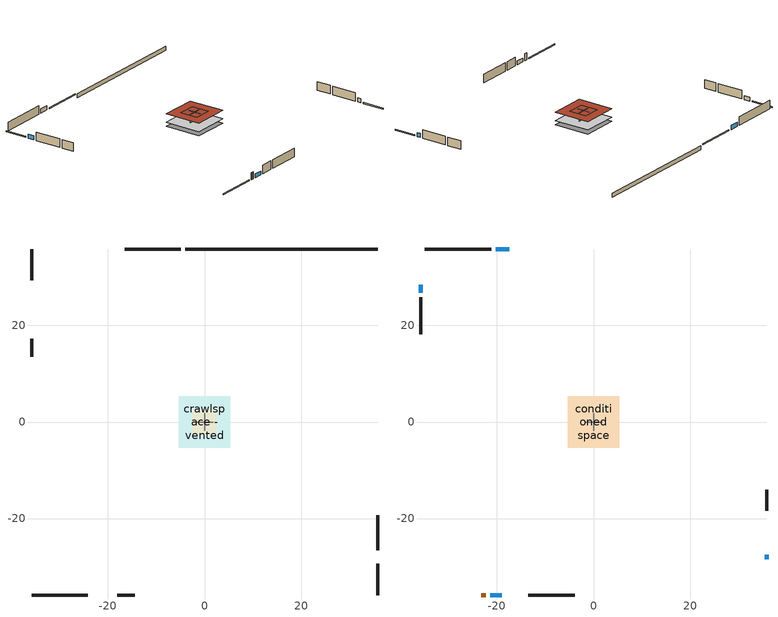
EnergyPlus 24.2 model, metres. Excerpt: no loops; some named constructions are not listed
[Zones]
crawlspace - vented
 floor foundation (Slab2 construction): -5.34,-5.34 -5.34,5.34 5.34,5.34 5.34,-5.34 z-0.91
 wall outside (RimJoist1 construction): -4.88,35.85 -16.56,35.85 z0.3:0.61
 wall outside (RimJoist2 construction): 35.85,-35.85 35.85,-29.36 z0.3:0.61
 wall outside (RimJoist3 construction): -35.85,-35.85 -24.18,-35.85 z0.3:0.61
 wall outside (RimJoist4 construction): -35.85,35.85 -35.85,29.36 z0.3:0.61
 wall foundation (FoundationWall1 construction): 35.85,35.85 -3.95,35.85 z-0.91:0.3
garage
 floor foundation (Slab1 construction): -2.59,-2.59 -2.59,2.59 2.59,2.59 2.59,-2.59 z0
 wall outside (Wall1 construction): 35.85,-26.63 35.85,-19.31 z0.3:2.74
 wall outside (Wall2 construction): -18.12,-35.85 -14.46,-35.85 z0.3:2.74
 wall outside (Wall9 construction): -35.85,17.23 -35.85,13.57 z0.3:2.74
 wall to conditioned space (Wall5 construction Reversed): 1.83,0 -1.83,0 z0.3:2.74
 wall to conditioned space (Wall6 construction Reversed): 0,1.83 0,-1.83 z0.3:2.74
 roof outside (Roof1 construction): -2.59,2.59 -2.59,-2.59 2.59,-2.59 2.59,2.59 z2.74
conditioned space
 floor to crawlspace - vented (Floor1 construction): -5.34,-5.34 -5.34,5.34 5.34,5.34 5.34,-5.34 z0.3
 wall outside (AdiabaticWallConstruction 1): -23.25,-35.85 -22.34,-35.85 z0.3:2.34
 wall outside (AdiabaticWallConstruction): -17.48,35.85 -20.21,35.85 z0.3:1.52; 35.85,-28.43 35.85,-27.56 z0.3:1.49; -21.41,-35.85 -19.05,-35.85 z0.3:1.37; -35.85,28.43 -35.85,26.75 z0.3:1.4
 wall outside (Wall3 construction): -21.14,35.85 -34.93,35.85 z0.3:2.74
 wall outside (Wall4 construction): 35.85,-18.38 35.85,-14.05 z0.3:2.74
 wall outside (Wall7 construction): -13.53,-35.85 -3.84,-35.85 z0.3:2.74
 wall outside (Wall8 construction): -35.85,25.82 -35.85,18.16 z0.3:2.74
 window (WindowConstruction): -17.48,35.85 -20.21,35.85 z0.3:1.52
 window (WindowConstruction 1): 35.85,-28.43 35.85,-27.56 z0.3:1.49
 window (WindowConstruction 2): -21.41,-35.85 -19.05,-35.85 z0.3:1.37
 window (WindowConstruction 3): -35.85,28.43 -35.85,26.75 z0.3:1.4
 door (Door): -23.25,-35.85 -22.34,-35.85 z0.3:2.34
 roof outside (Roof2 construction): -5.34,5.34 -5.34,-5.34 5.34,-5.34 5.34,5.34 z2.74
[Material] Roughness=Rough; Thermal Absorptance=0.9
Name | Thickness {m} | Conductivity {W/m-K} | Density {kg/m3} | Specific Heat {J/kg-K} | Solar Absorptance | Visible Absorptance
floor covering | 0.0127 | 0.0433444 | 54.468 | 1339.84 | 0.6 | 0.6
floor stud and cavity | 0.1397 | 0.923637 | 92.3553 | 1139.71 | 0.7 | 0.7
gypsum board | 0.0127 | 0.160291 | 801 | 837.4 | 0.6 | 0.6
osb sheathing 0.5 in. 2; osb sheathing 0.5 in. 3 | 0.0127 | 0.115458 | 512.64 | 1214.23 | 0.7 | 0.7
osb sheathing 0.75 in. | 0.01905 | 0.115458 | 512.64 | 1214.23 | 0.7 | 0.7
wall stud and cavity 2 | 0.1397 | 0.335416 | 139.0536 | 1170.24 | 0.7 | 0.7
[Construction]
Floor1 construction Reversed: floor covering, osb sheathing 0.75 in., floor stud and cavity
Wall5 construction: osb sheathing 0.5 in. 2, wall stud and cavity 2, gypsum board
Wall6 construction: osb sheathing 0.5 in. 3, wall stud and cavity 2, gypsum board
[Schedule:Day:Interval]
general water use schedule day: No, 01:00, 0.315068, 03:00, 0.287671, 04:00, 0.342466, 05:00, 0.369863, 06:00, 0.520548, 07:00, 0.60274, 08:00, 0.534247, 10:00, 0.506849, 11:00, 0.465753, 14:00, 0.479452, 15:00, 0.534247, 16:00, 0.589041, 17:00, 0.69863, 18:00, 0.876712, 19:00, 0.890411, 20:00, 0.986301, 21:00, 1, 22:00, 0.863014, 23:00, 0.616438, 24:00, 0.465753
general water use schedule default day; exterior lighting schedule default day: No, 24:00, 0
freezer schedule day 5: No, 01:00, 0.675182, 02:00, 0.658303, 03:00, 0.641423, 04:00, 0.624544, 06:00, 0.607664, 07:00, 0.641423, 08:00, 0.675182, 10:00, 0.692062, 12:00, 0.675182, 15:00, 0.708942, 16:00, 0.692062, 17:00, 0.742701, 18:00, 0.810219, 19:00, 0.843978, 20:00, 0.810219, 21:00, 0.793339, 22:00, 0.77646, 23:00, 0.742701, 24:00, 0.692062
freezer schedule day 6: No, 01:00, 0.610949, 02:00, 0.595675, 03:00, 0.580401, 04:00, 0.565128, 06:00, 0.549854, 07:00, 0.580401, 08:00, 0.610949, 10:00, 0.626223, 12:00, 0.610949, 15:00, 0.641496, 16:00, 0.626223, 17:00, 0.672044, 18:00, 0.733139, 19:00, 0.763686, 20:00, 0.733139, 21:00, 0.717865, 22:00, 0.702591, 23:00, 0.672044, 24:00, 0.626223
exterior lighting schedule day: No, 01:00, 0.566667, 03:00, 0.524167, 05:00, 0.495833, 06:00, 0.5525, 07:00, 0.623333, 08:00, 0.580833, 09:00, 0.439167, 10:00, 0.354167, 12:00, 0.34, 13:00, 0.354167, 14:00, 0.396667, 15:00, 0.425, 16:00, 0.495833, 17:00, 0.623333, 18:00, 0.793333, 19:00, 0.906667, 20:00, 0.963333, 21:00, 0.991667, 22:00, 0.920833, 23:00, 0.793333, 24:00, 0.665833
exterior lighting schedule day 1: No, 01:00, 0.528571, 03:00, 0.488929, 05:00, 0.4625, 06:00, 0.515357, 07:00, 0.581429, 08:00, 0.541786, 09:00, 0.409643, 10:00, 0.330357, 12:00, 0.317143, 13:00, 0.330357, 14:00, 0.37, 15:00, 0.396429, 16:00, 0.4625, 17:00, 0.581429, 18:00, 0.74, 19:00, 0.845714, 20:00, 0.898571, 21:00, 0.925, 22:00, 0.858929, 23:00, 0.74, 24:00, 0.621071
exterior lighting schedule day 10: No, 01:00, 0.552381, 03:00, 0.510952, 05:00, 0.483333, 06:00, 0.538571, 07:00, 0.607619, 08:00, 0.56619, 09:00, 0.428095, 10:00, 0.345238, 12:00, 0.331429, 13:00, 0.345238, 14:00, 0.386667, 15:00, 0.414286, 16:00, 0.483333, 17:00, 0.607619, 18:00, 0.773333, 19:00, 0.88381, 20:00, 0.939048, 21:00, 0.966667, 22:00, 0.897619, 23:00, 0.773333, 24:00, 0.649048
exterior lighting schedule day 11: No, 01:00, 0.571429, 03:00, 0.528571, 05:00, 0.5, 06:00, 0.557143, 07:00, 0.628571, 08:00, 0.585714, 09:00, 0.442857, 10:00, 0.357143, 12:00, 0.342857, 13:00, 0.357143, 14:00, 0.4, 15:00, 0.428571, 16:00, 0.5, 17:00, 0.628571, 18:00, 0.8, 19:00, 0.914286, 20:00, 0.971429, 21:00, 1, 22:00, 0.928571, 23:00, 0.8, 24:00, 0.671429
exterior lighting schedule day 2: No, 01:00, 0.485714, 03:00, 0.449286, 05:00, 0.425, 06:00, 0.473571, 07:00, 0.534286, 08:00, 0.497857, 09:00, 0.376429, 10:00, 0.303571, 12:00, 0.291429, 13:00, 0.303571, 14:00, 0.34, 15:00, 0.364286, 16:00, 0.425, 17:00, 0.534286, 18:00, 0.68, 19:00, 0.777143, 20:00, 0.825714, 21:00, 0.85, 22:00, 0.789286, 23:00, 0.68, 24:00, 0.570714
exterior lighting schedule day 3: No, 01:00, 0.442857, 03:00, 0.409643, 05:00, 0.3875, 06:00, 0.431786, 07:00, 0.487143, 08:00, 0.453929, 09:00, 0.343214, 10:00, 0.276786, 12:00, 0.265714, 13:00, 0.276786, 14:00, 0.31, 15:00, 0.332143, 16:00, 0.3875, 17:00, 0.487143, 18:00, 0.62, 19:00, 0.708571, 20:00, 0.752857, 21:00, 0.775, 22:00, 0.719643, 23:00, 0.62, 24:00, 0.520357
exterior lighting schedule day 4: No, 01:00, 0.4, 03:00, 0.37, 05:00, 0.35, 06:00, 0.39, 07:00, 0.44, 08:00, 0.41, 09:00, 0.31, 10:00, 0.25, 12:00, 0.24, 13:00, 0.25, 14:00, 0.28, 15:00, 0.3, 16:00, 0.35, 17:00, 0.44, 18:00, 0.56, 19:00, 0.64, 20:00, 0.68, 21:00, 0.7, 22:00, 0.65, 23:00, 0.56, 24:00, 0.47
exterior lighting schedule day 5: No, 01:00, 0.380952, 03:00, 0.352381, 05:00, 0.333333, 06:00, 0.371429, 07:00, 0.419048, 08:00, 0.390476, 09:00, 0.295238, 10:00, 0.238095, 12:00, 0.228571, 13:00, 0.238095, 14:00, 0.266667, 15:00, 0.285714, 16:00, 0.333333, 17:00, 0.419048, 18:00, 0.533333, 19:00, 0.609524, 20:00, 0.647619, 21:00, 0.666667, 22:00, 0.619048, 23:00, 0.533333, 24:00, 0.447619
exterior lighting schedule day 6: No, 01:00, 0.390476, 03:00, 0.36119, 05:00, 0.341667, 06:00, 0.380714, 07:00, 0.429524, 08:00, 0.400238, 09:00, 0.302619, 10:00, 0.244048, 12:00, 0.234286, 13:00, 0.244048, 14:00, 0.273333, 15:00, 0.292857, 16:00, 0.341667, 17:00, 0.429524, 18:00, 0.546667, 19:00, 0.624762, 20:00, 0.66381, 21:00, 0.683333, 22:00, 0.634524, 23:00, 0.546667, 24:00, 0.45881
exterior lighting schedule day 7: No, 01:00, 0.419048, 03:00, 0.387619, 05:00, 0.366667, 06:00, 0.408571, 07:00, 0.460952, 08:00, 0.429524, 09:00, 0.324762, 10:00, 0.261905, 12:00, 0.251429, 13:00, 0.261905, 14:00, 0.293333, 15:00, 0.314286, 16:00, 0.366667, 17:00, 0.460952, 18:00, 0.586667, 19:00, 0.670476, 20:00, 0.712381, 21:00, 0.733333, 22:00, 0.680952, 23:00, 0.586667, 24:00, 0.492381
exterior lighting schedule day 8: No, 01:00, 0.466667, 03:00, 0.431667, 05:00, 0.408333, 06:00, 0.455, 07:00, 0.513333, 08:00, 0.478333, 09:00, 0.361667, 10:00, 0.291667, 12:00, 0.28, 13:00, 0.291667, 14:00, 0.326667, 15:00, 0.35, 16:00, 0.408333, 17:00, 0.513333, 18:00, 0.653333, 19:00, 0.746667, 20:00, 0.793333, 21:00, 0.816667, 22:00, 0.758333, 23:00, 0.653333, 24:00, 0.548333
exterior lighting schedule day 9: No, 01:00, 0.509524, 03:00, 0.47131, 05:00, 0.445833, 06:00, 0.496786, 07:00, 0.560476, 08:00, 0.522262, 09:00, 0.394881, 10:00, 0.318452, 12:00, 0.305714, 13:00, 0.318452, 14:00, 0.356667, 15:00, 0.382143, 16:00, 0.445833, 17:00, 0.560476, 18:00, 0.713333, 19:00, 0.815238, 20:00, 0.86619, 21:00, 0.891667, 22:00, 0.827976, 23:00, 0.713333, 24:00, 0.59869
